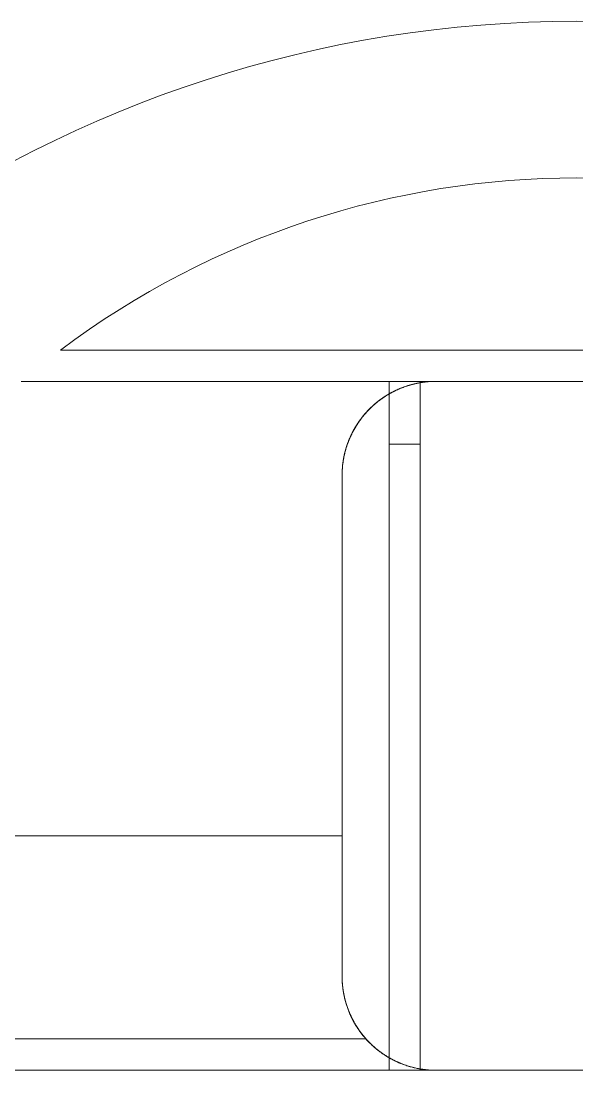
# Model space of a CAD drawing. Header units: millimetres. Extents: x -6 to 421, y -3 to 294.
# Drawn here: x 308.52 to 320.36, y 145.33 to 168.01 of the extents above; entities that cross this region are included whole.
import ezdxf

# ---------------------------------------------------------------- set-up
doc = ezdxf.new("R2010")
doc.units = ezdxf.units.MM

msp = doc.modelspace()

# ---------------------------------------------------------------- linework, layer by layer
at = {"color": 7, "linetype": 'Continuous', "lineweight": 15}
for p, q in [((331.356, 161.015), (309.356, 161.015)), ((331.356, 161.015), (309.356, 161.015)), ((317.356, 160.348), (308.519, 160.348)), ((317.356, 160.348), (308.519, 160.348)), ((308.519, 160.348), (323.689, 160.348)), ((308.519, 160.348), (317.023, 160.348)), ((316.356, 160.348), (308.519, 160.348)), ((316.356, 160.348), (316.356, 145.681)), ((317.023, 160.348), (317.023, 145.681)), ((323.356, 160.348), (317.356, 160.348)), ((317.356, 160.348), (323.356, 160.348)), ((317.023, 159.015), (316.356, 159.015)), ((316.356, 145.681), (316.356, 159.015)), ((317.023, 145.681), (317.023, 159.015)), ((315.356, 147.681), (315.356, 158.348)), ((315.356, 158.348), (315.356, 147.681)), ((315.356, 158.348), (315.356, 150.672)), ((315.356, 150.672), (315.356, 158.348)), ((315.356, 150.672), (296.077, 150.672)), ((315.356, 150.672), (296.077, 150.672)), ((315.865, 146.348), (302.023, 146.348)), ((315.865, 146.348), (302.023, 146.348)), ((317.356, 145.681), (302.056, 145.681)), ((317.356, 145.681), (302.056, 145.681)), ((323.689, 145.681), (302.056, 145.681)), ((302.056, 145.681), (317.023, 145.681)), ((316.356, 145.681), (302.056, 145.681)), ((317.023, 145.681), (316.356, 145.681)), ((317.356, 145.681), (323.356, 145.681)), ((323.356, 145.681), (317.356, 145.681))]:
    msp.add_line(p, q, dxfattribs=at)
for centre, radius, start, end in [((320.356, 142.348), 25.667, 18.9246, 161.0754), ((320.356, 142.348), 25.667, 18.9246, 161.0754), ((320.356, 146.348), 18.333, 53.1301, 126.8699), ((320.356, 146.348), 18.333, 53.1301, 126.8699), ((308.689, 146.348), 13.333, 161.0754, 270), ((308.689, 146.348), 13.333, 161.0754, 270)]:
    msp.add_arc(centre, radius, start, end, dxfattribs=at)
for points, knots in [([(317.356, 160.348), (317.331, 160.348), (317.28, 160.347), (317.203, 160.343), (317.125, 160.335), (317.046, 160.325), (316.967, 160.31), (316.889, 160.293), (316.812, 160.273), (316.737, 160.25), (316.662, 160.225), (316.589, 160.196), (316.516, 160.164), (316.434, 160.124), (316.346, 160.076), (316.252, 160.017), (316.162, 159.954), (316.077, 159.887), (315.997, 159.816), (315.922, 159.743), (315.852, 159.667), (315.786, 159.588), (315.725, 159.507), (315.669, 159.423), (315.617, 159.338), (315.57, 159.25), (315.528, 159.161), (315.49, 159.07), (315.457, 158.979), (315.429, 158.885), (315.405, 158.791), (315.386, 158.699), (315.372, 158.61), (315.363, 158.523), (315.357, 158.435), (315.356, 158.377), (315.356, 158.348)], [0, 0, 0, 0, 0.021586, 0.043186, 0.064769, 0.086981, 0.109212, 0.131423, 0.153021, 0.174637, 0.196236, 0.218492, 0.240766, 0.263024, 0.294928, 0.326836, 0.359413, 0.391994, 0.424574, 0.457186, 0.489774, 0.523271, 0.556792, 0.590293, 0.624563, 0.658833, 0.693364, 0.727895, 0.763149, 0.798404, 0.833869, 0.869334, 0.90193, 0.934527, 0.967263, 1, 1, 1, 1]), ([(315.356, 158.348), (315.357, 158.389), (315.358, 158.471), (315.37, 158.594), (315.389, 158.717), (315.416, 158.841), (315.452, 158.966), (315.494, 159.081), (315.539, 159.186), (315.587, 159.283), (315.641, 159.379), (315.702, 159.474), (315.769, 159.568), (315.837, 159.651), (315.903, 159.723), (315.964, 159.786), (316.03, 159.847), (316.101, 159.906), (316.176, 159.964), (316.249, 160.015), (316.32, 160.059), (316.387, 160.098), (316.457, 160.135), (316.53, 160.17), (316.605, 160.202), (316.682, 160.232), (316.759, 160.258), (316.837, 160.28), (316.917, 160.3), (316.998, 160.316), (317.08, 160.33), (317.168, 160.34), (317.26, 160.347), (317.324, 160.348), (317.356, 160.348)], [0, 0, 0, 0, 0.045994, 0.092011, 0.138003, 0.184962, 0.231949, 0.278904, 0.316391, 0.353896, 0.391379, 0.429726, 0.4681, 0.506439, 0.533991, 0.561557, 0.589107, 0.617333, 0.645579, 0.6738, 0.696095, 0.718403, 0.740695, 0.763599, 0.786523, 0.809425, 0.831746, 0.854087, 0.876408, 0.899482, 0.922578, 0.945653, 0.972763, 1, 1, 1, 1]), ([(317.356, 160.348), (317.328, 160.348), (317.272, 160.347), (317.187, 160.342), (317.102, 160.333), (317.016, 160.32), (316.93, 160.303), (316.845, 160.282), (316.763, 160.259), (316.682, 160.232), (316.603, 160.202), (316.525, 160.168), (316.448, 160.131), (316.374, 160.091), (316.302, 160.049), (316.233, 160.004), (316.166, 159.956), (316.102, 159.907), (316.039, 159.854), (315.971, 159.792), (315.898, 159.719), (315.823, 159.634), (315.753, 159.546), (315.689, 159.455), (315.63, 159.36), (315.578, 159.266), (315.533, 159.172), (315.493, 159.079), (315.459, 158.985), (315.429, 158.889), (315.405, 158.791), (315.385, 158.693), (315.37, 158.593), (315.361, 158.503), (315.357, 158.421), (315.356, 158.372), (315.356, 158.348)], [0, 0, 0, 0, 0.024002, 0.048022, 0.072023, 0.096756, 0.121512, 0.146245, 0.170247, 0.194269, 0.218272, 0.242956, 0.267658, 0.292344, 0.316806, 0.341284, 0.365748, 0.390723, 0.415712, 0.440689, 0.476963, 0.513272, 0.549553, 0.586864, 0.624201, 0.661515, 0.696555, 0.731595, 0.766897, 0.802199, 0.838259, 0.874319, 0.910613, 0.946907, 0.973443, 1, 1, 1, 1]), ([(315.356, 158.348), (315.356, 158.38), (315.357, 158.445), (315.365, 158.542), (315.376, 158.639), (315.393, 158.736), (315.415, 158.834), (315.442, 158.933), (315.475, 159.03), (315.513, 159.128), (315.558, 159.227), (315.609, 159.324), (315.667, 159.421), (315.731, 159.517), (315.803, 159.61), (315.875, 159.694), (315.946, 159.767), (316.013, 159.831), (316.085, 159.894), (316.162, 159.954), (316.243, 160.011), (316.323, 160.062), (316.401, 160.106), (316.476, 160.145), (316.554, 160.181), (316.635, 160.214), (316.718, 160.244), (316.804, 160.271), (316.892, 160.294), (316.982, 160.314), (317.074, 160.329), (317.167, 160.34), (317.262, 160.347), (317.325, 160.348), (317.356, 160.348)], [0, 0, 0, 0, 0.035259, 0.070517, 0.105981, 0.141444, 0.17759, 0.213735, 0.250137, 0.286539, 0.324168, 0.361818, 0.399443, 0.438015, 0.476617, 0.515181, 0.544323, 0.573481, 0.602619, 0.632515, 0.662435, 0.692326, 0.716875, 0.74144, 0.765987, 0.791221, 0.816476, 0.841709, 0.867612, 0.893541, 0.919444, 0.946286, 0.973156, 1, 1, 1, 1]), ([(315.356, 147.681), (315.356, 147.762), (315.356, 147.923), (315.356, 148.164), (315.356, 148.384), (315.356, 148.584), (315.356, 148.763), (315.356, 148.941), (315.356, 149.14), (315.356, 149.359), (315.356, 149.598), (315.356, 149.827), (315.356, 150.046), (315.356, 150.256), (315.356, 150.465), (315.356, 150.603), (315.356, 150.672)], [0, 0, 0, 0, 0.079036, 0.158079, 0.237115, 0.29651, 0.355904, 0.415068, 0.474232, 0.554262, 0.634298, 0.714327, 0.785706, 0.857083, 0.928541, 1, 1, 1, 1]), ([(315.356, 150.672), (315.356, 150.587), (315.356, 150.417), (315.356, 150.159), (315.356, 149.899), (315.356, 149.638), (315.356, 149.375), (315.356, 149.12), (315.356, 148.874), (315.356, 148.638), (315.356, 148.4), (315.356, 148.161), (315.356, 147.922), (315.356, 147.762), (315.356, 147.681)], [0, 0, 0, 0, 0.087976, 0.175962, 0.263938, 0.352253, 0.440578, 0.528894, 0.607289, 0.685691, 0.764086, 0.842722, 0.921364, 1, 1, 1, 1]), ([(315.356, 147.681), (315.356, 147.654), (315.357, 147.599), (315.362, 147.516), (315.371, 147.433), (315.383, 147.35), (315.399, 147.267), (315.418, 147.184), (315.441, 147.102), (315.467, 147.021), (315.497, 146.943), (315.529, 146.867), (315.564, 146.792), (315.602, 146.718), (315.644, 146.645), (315.69, 146.574), (315.738, 146.504), (315.796, 146.428), (315.84, 146.377), (315.865, 146.348)], [0, 0, 0, 0, 0.056477, 0.112955, 0.169831, 0.226708, 0.284837, 0.342965, 0.401523, 0.46008, 0.516555, 0.573031, 0.629893, 0.686754, 0.744824, 0.802895, 0.861378, 0.919862, 1, 1, 1, 1]), ([(315.865, 146.348), (315.847, 146.369), (315.811, 146.411), (315.759, 146.476), (315.71, 146.543), (315.664, 146.614), (315.62, 146.686), (315.579, 146.762), (315.541, 146.839), (315.507, 146.917), (315.477, 146.996), (315.45, 147.075), (315.426, 147.155), (315.405, 147.237), (315.388, 147.321), (315.374, 147.406), (315.364, 147.492), (315.357, 147.584), (315.356, 147.647), (315.356, 147.681)], [0, 0, 0, 0, 0.057085, 0.114171, 0.171645, 0.229121, 0.287832, 0.346544, 0.405686, 0.464828, 0.521916, 0.579003, 0.636493, 0.693984, 0.752755, 0.811525, 0.870743, 0.929961, 1, 1, 1, 1]), ([(315.356, 147.681), (315.357, 147.644), (315.358, 147.57), (315.367, 147.459), (315.383, 147.347), (315.405, 147.236), (315.434, 147.124), (315.469, 147.016), (315.509, 146.911), (315.555, 146.81), (315.607, 146.71), (315.665, 146.612), (315.729, 146.517), (315.797, 146.426), (315.87, 146.341), (315.947, 146.26), (316.03, 146.183), (316.117, 146.11), (316.209, 146.042), (316.304, 145.979), (316.402, 145.923), (316.501, 145.872), (316.605, 145.827), (316.711, 145.787), (316.821, 145.753), (316.93, 145.726), (317.037, 145.706), (317.142, 145.692), (317.249, 145.683), (317.32, 145.682), (317.356, 145.681)], [0, 0, 0, 0, 0.035444, 0.070916, 0.10636, 0.142836, 0.179341, 0.215817, 0.25126, 0.286731, 0.322174, 0.358643, 0.395142, 0.431612, 0.467117, 0.502651, 0.538156, 0.574691, 0.611255, 0.647789, 0.683343, 0.718924, 0.754477, 0.791062, 0.827677, 0.864261, 0.898006, 0.93175, 0.965875, 1, 1, 1, 1]), ([(317.356, 145.681), (317.319, 145.682), (317.244, 145.683), (317.133, 145.693), (317.021, 145.709), (316.909, 145.731), (316.798, 145.76), (316.69, 145.795), (316.584, 145.835), (316.483, 145.881), (316.382, 145.933), (316.285, 145.991), (316.189, 146.056), (316.099, 146.125), (316.013, 146.198), (315.932, 146.275), (315.855, 146.358), (315.782, 146.445), (315.714, 146.538), (315.651, 146.633), (315.595, 146.731), (315.545, 146.831), (315.5, 146.934), (315.46, 147.041), (315.426, 147.151), (315.4, 147.26), (315.38, 147.366), (315.366, 147.47), (315.358, 147.576), (315.356, 147.646), (315.356, 147.681)], [0, 0, 0, 0, 0.035566, 0.071159, 0.106726, 0.143325, 0.179955, 0.216554, 0.25212, 0.287713, 0.323279, 0.359877, 0.396505, 0.433104, 0.468676, 0.504276, 0.539849, 0.576457, 0.613095, 0.649703, 0.685242, 0.720808, 0.756348, 0.792922, 0.829527, 0.866101, 0.899392, 0.932682, 0.966341, 1, 1, 1, 1]), ([(315.865, 146.348), (315.884, 146.327), (315.922, 146.286), (315.982, 146.227), (316.045, 146.171), (316.11, 146.116), (316.178, 146.064), (316.249, 146.015), (316.323, 145.968), (316.398, 145.925), (316.473, 145.886), (316.549, 145.851), (316.627, 145.818), (316.707, 145.789), (316.789, 145.763), (316.873, 145.74), (316.957, 145.721), (317.04, 145.706), (317.121, 145.695), (317.199, 145.687), (317.277, 145.682), (317.33, 145.682), (317.356, 145.681)], [0, 0, 0, 0, 0.049924, 0.099848, 0.15012, 0.200391, 0.251755, 0.30312, 0.354863, 0.406607, 0.456531, 0.506455, 0.556727, 0.606999, 0.658364, 0.709731, 0.761475, 0.813219, 0.859739, 0.906434, 0.953129, 1, 1, 1, 1]), ([(317.356, 145.681), (317.328, 145.682), (317.272, 145.682), (317.188, 145.688), (317.104, 145.697), (317.02, 145.709), (316.936, 145.726), (316.851, 145.746), (316.768, 145.769), (316.686, 145.796), (316.607, 145.827), (316.529, 145.86), (316.453, 145.896), (316.378, 145.936), (316.304, 145.98), (316.231, 146.027), (316.16, 146.077), (316.094, 146.129), (316.032, 146.182), (315.974, 146.235), (315.918, 146.29), (315.883, 146.329), (315.865, 146.348)], [0, 0, 0, 0, 0.049925, 0.099851, 0.150123, 0.200395, 0.251761, 0.303127, 0.35487, 0.406614, 0.456539, 0.506465, 0.556738, 0.607012, 0.658379, 0.709748, 0.761494, 0.81324, 0.859755, 0.906445, 0.953134, 1, 1, 1, 1])]:
    msp.add_open_spline(points, degree=3, knots=knots, dxfattribs=at)

doc.saveas('drawing.dxf')
